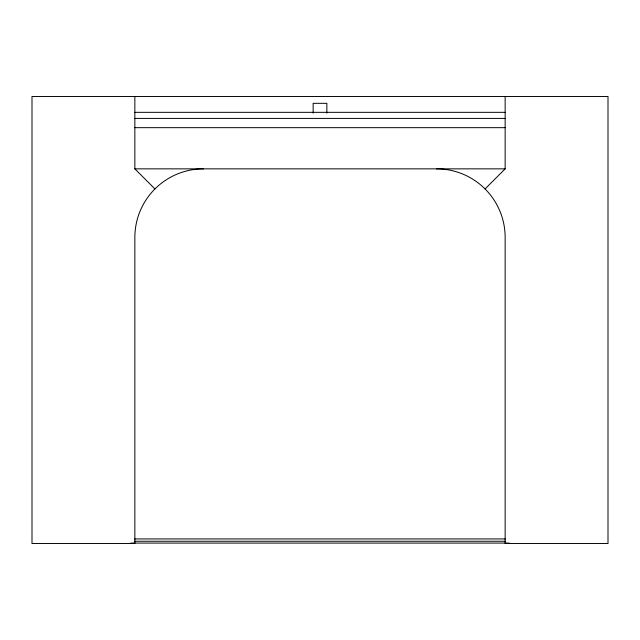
<?xml version="1.0" encoding="UTF-8"?>
<svg xmlns="http://www.w3.org/2000/svg" width="640" height="640" viewBox="0 0 640 640"><rect width="100%" height="100%" fill="white"/><g stroke="black" fill="none" stroke-linecap="round" stroke-linejoin="round"><path stroke-width="0.96" d="M485.056 188.944L505.144 168.856L505.144 96.472M134.856 112.336L505.144 112.336M134.856 118.416L505.144 118.416M134.856 127.664L505.144 127.664M134.856 96.472L134.856 168.856L505.144 168.856M134.736 538.936L505.264 538.936M134.736 541.248L505.264 541.248M134.856 168.856L154.944 188.944M509.256 543.088L130.744 543.088M326.856 113.144L326.856 103.328L313.144 103.328L313.144 113.144M203.432 168.856A68.568 68.568 0 0 0 134.856 237.424L134.856 543.528L32 543.528L32 96.472L608 96.472L608 543.528L505.144 543.528L505.144 237.424A68.568 68.568 0 0 0 436.568 168.856"/></g></svg>
